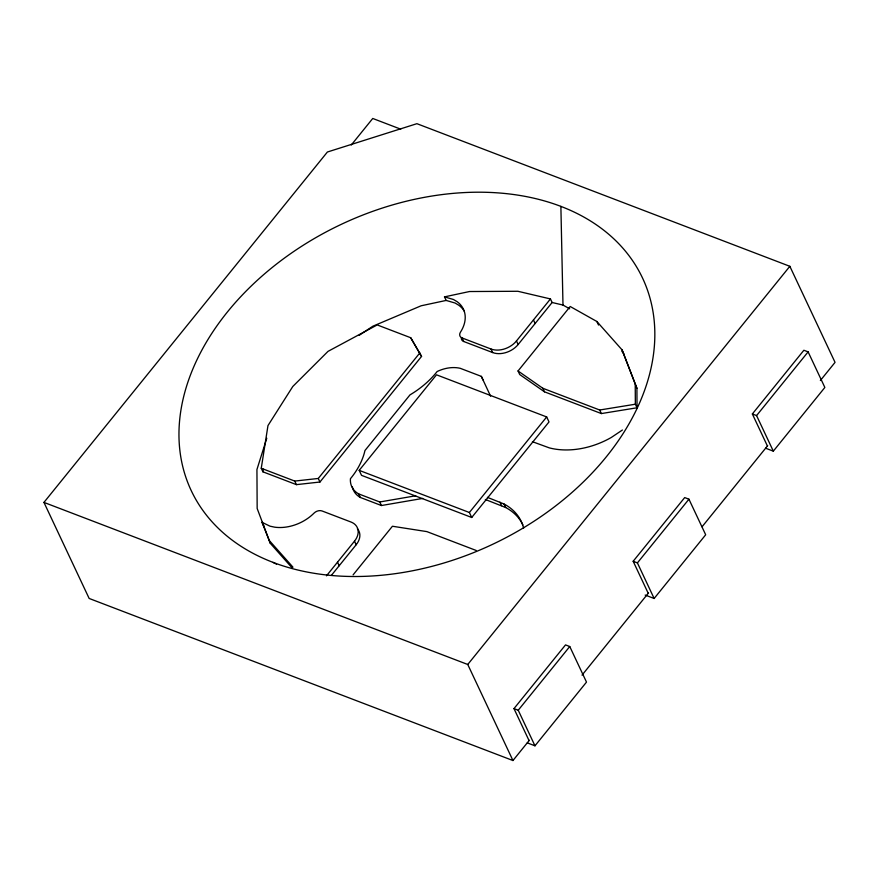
<?xml version="1.0" encoding="UTF-8"?>
<svg xmlns="http://www.w3.org/2000/svg" width="879" height="879" viewBox="0 0 879 879"><rect width="100%" height="100%" fill="white"/><g stroke="black" fill="none" stroke-linecap="round" stroke-linejoin="round"><path stroke-width="1.32" d="M261.261 468.276L267.974 425.579L292.795 386.485L327.999 351.38L377.212 324.933L410.702 337.734L421.546 356.424L319.945 482.022L296.421 484.637L262.931 471.825L261.261 468.276L294.74 481.077L318.275 478.462L419.876 352.864M262.931 471.825L263.348 469.166M266.776 438.258L256.932 469.54L257.162 508.491L270.325 543.354L291.938 567.691M529.356 740.25L512.951 760.533L89.153 598.456L43.95 502.403L327.395 152.012L416.91 123.686L789.847 266.304L835.05 362.368L820.371 380.519M351.27 145.013L372.751 118.467L400.714 129.158M359.192 470.364L436.5 374.806L546.683 416.943L549.023 421.92L471.726 517.478L361.533 475.341L359.192 470.364L469.375 512.501L471.726 517.478M326.472 575.833L354.501 541.167A19.052 13.526 -25.2 0 0 351.029 522.038L322.077 510.974A6.384 4.527 -25.2 0 0 314.056 513.105A36.786 26.095 -25.2 0 1 274.698 527.18L270.018 526.18L262.074 522.368L270.325 543.354M444.488 296.871L453.421 299.486L457.135 301.684A36.665 26.018 -25.2 0 1 460.486 332.13A6.362 4.516 -25.2 0 0 462.057 337.943L490.998 349.018A19.052 13.526 -25.2 0 0 516.467 340.953L550.452 298.937L517.874 291.279L469.496 291.531L444.488 296.871L446.158 300.431L455.091 303.035L458.805 305.244A36.665 26.018 -25.2 0 1 464.288 311.199M331.537 575.185L356.182 544.727A19.052 13.526 -25.2 0 0 357.401 528.751M461.343 338.03A6.362 4.516 -25.2 0 0 463.727 341.502L492.679 352.567A19.052 13.526 -25.2 0 0 518.149 344.513L552.133 302.497L550.452 298.937M353.094 574.877L392.43 526.246L426.864 531.608L476.143 550.452M518.039 370.971L570.196 306.496L596.852 321.483L622.068 349.875L636.912 388.298L637.022 407.779L601.357 413.569L544.497 391.825L519.709 374.531L518.039 370.971L542.826 388.265L599.687 410.01L635.352 404.219L637.022 407.779M469.375 512.501L546.683 416.943M512.951 760.533L467.749 664.48L789.847 266.304M529.059 740.623L513.984 708.606L565.527 644.9L569.757 646.526L586.502 682.104L534.97 745.81L527.279 742.865M648.23 593.303L633.166 561.285L684.697 497.58L688.938 499.195L705.683 534.773L654.141 598.478L645.175 595.05M767.411 445.983L752.347 413.965L803.878 350.26L808.12 351.875L824.854 387.452L773.322 451.158L765.631 448.224M534.97 745.81L518.225 710.232L569.757 646.526M654.141 598.478L637.407 562.901L688.938 499.195M773.322 451.158L756.577 415.58L808.12 351.875M582.03 675.138L648.526 592.94M702.068 526.763L767.697 445.631M622.409 430.018L611.301 437.467A69.298 49.169 -25.2 0 1 549.331 447.883L532.421 441.697M359.236 335.273L372.883 326.197L421.14 305.782L446.158 300.431M483.021 379.937L481.351 376.377L460.255 368.312A29.271 20.777 -25.2 0 0 437.149 371.52A78.033 55.366 -25.2 0 1 409.988 394.88L364.961 450.52A78.033 55.366 -25.2 0 1 350.435 478.714A29.271 20.777 -25.2 0 0 358.654 493.899L379.75 501.975L415.712 495.789M352.358 486.867A29.271 20.777 -25.2 0 0 360.324 497.459L381.42 505.524L422.722 498.426M552.133 302.497L562.989 305.057L569.658 308.804M752.347 413.965L756.577 415.58M487.405 497.349L503.964 503.964A69.298 49.169 -25.2 0 1 523.609 528.147M485.318 499.47L505.645 507.513A69.298 49.169 -25.2 0 1 522.873 524.906M633.166 561.285L637.407 562.901M43.95 502.403L467.749 664.48M513.984 708.606L518.225 710.232M272.919 562.34L276.555 564.175M621.936 351.402L623.738 353.435M268.655 539.794L292.971 567.175M421.546 356.424L410.702 337.734M622.068 349.875L636.912 388.298M596.852 321.483L598.522 325.043M599.687 410.01L601.357 413.569M533.465 319.945L535.135 323.505M542.826 388.265L544.497 391.825M516.467 340.953L518.149 344.513M490.998 349.018L492.679 352.567M462.057 337.943L463.727 341.502M503.964 503.964L505.645 507.513M499.942 502.14L501.612 505.7M379.75 501.975L381.42 505.524M358.654 493.899L360.324 497.459M354.501 541.167L356.182 544.727M318.275 478.462L319.945 482.022M337.514 562.175L339.184 565.735M294.74 481.077L296.421 484.637M262.074 522.368L263.744 525.928M481.351 376.377L490.603 396.198M560.879 206.378L562.989 305.057M635.231 384.738L635.352 404.219M326.856 575.02A249.438 176.987 -25.2 0 0 652.657 309.727A249.438 176.987 -25.2 0 0 271.182 268.315A249.438 176.987 -25.2 0 0 326.856 575.02"/></g></svg>
